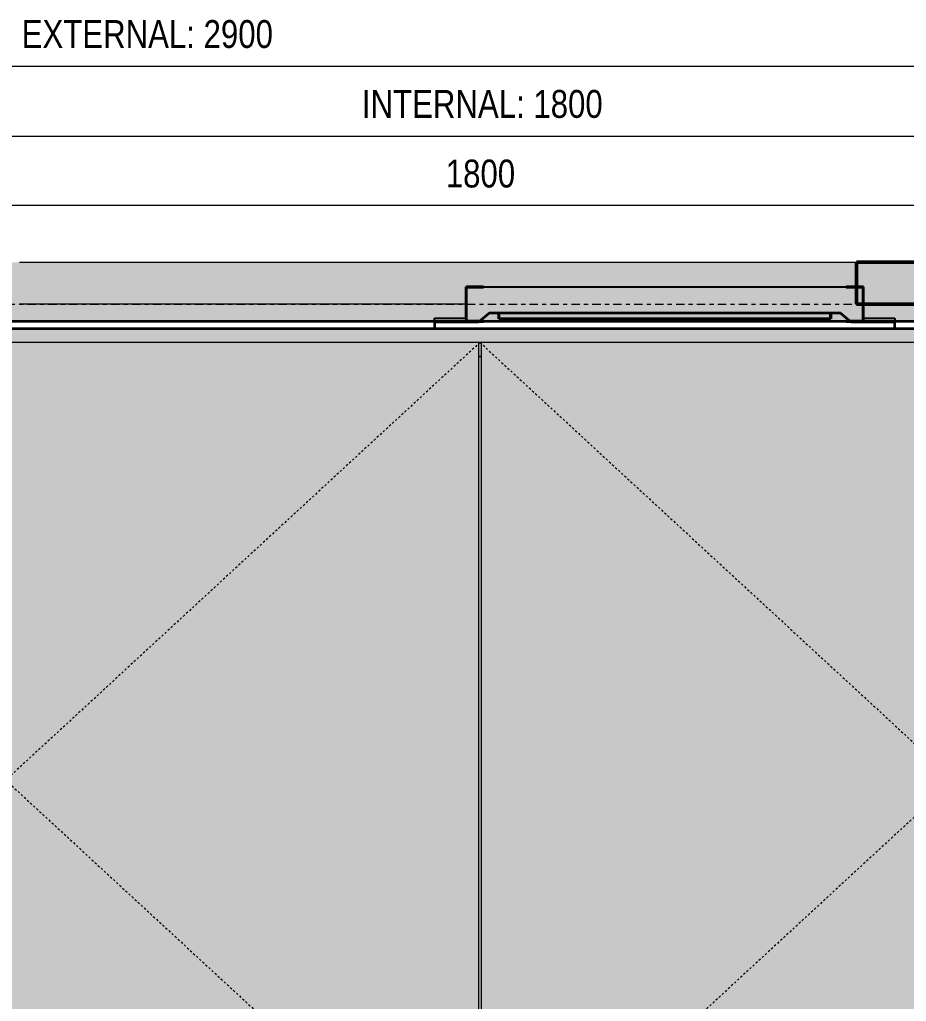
# Model space of a CAD drawing. Header units: millimetres. Extents: x -3813 to 49427, y -492 to 6205.
# Drawn here: x 7398 to 8670, y 1435 to 2843 of the extents above; entities that cross this region are included whole.
import ezdxf

# ---------------------------------------------------------------- set-up
doc = ezdxf.new("R2010")
doc.units = ezdxf.units.MM
doc.linetypes.add('Centre', pattern=[30, 12, -6, 6, -6])
doc.linetypes.add('Dash', pattern=[6, 3, -3])
for name, color, linetype, lineweight in [('A-_ANOT----_D', 7, 'Continuous', 9), ('A-_ANOT----_D-20', 7, 'Continuous', 9), ('A-_CEIL----_E', 7, 'Continuous', 18), ('A-_FLOR----_E', 7, 'Continuous', 18), ('A-_FLORLEVL_E', 7, 'Continuous', 9), ('A-_FLORPATT_E', 7, 'Continuous', 50), ('A-_FURT----_E', 7, 'Continuous', 18), ('A-_FURT----_H', 7, 'Dash', 18), ('A-_GENM----_M', 7, 'Continuous', 18), ('A-_WALL----_E', 1, 'Continuous', 18)]:
    doc.layers.add(name, color=color, linetype=linetype, lineweight=lineweight)
doc.styles.add('Arial_1', font='arial.ttf', dxfattribs={"width": 0.8, "height": 40})
doc.dimstyles.new('BSS_Diagonal_2_0mm_Arial_Left', dxfattribs={"dimscale": 304.8, "dimtxt": 40.810376, "dimasz": 0.065617, "dimexe": 0.065617, "dimexo": 0.065617, "dimgap": 0.045932, "dimtad": 1, "dimdec": 0, "dimzin": 0, "dimdsep": 46, "dimtxsty": 'Arial_1', "dimblk1": 'OBLIQUE', "dimblk2": 'OBLIQUE', "dimsah": 1, "dimcen": 0.09, "dimdle": 0.065617, "dimazin": 0, "dimtfac": 1, "dimtdec": 4, "dimtix": 1, "dimtmove": 0, "dimatfit": 3, "dimfxl": 1, "dimtvp": 1, "dimtolj": 1, "dimtzin": 0, "dimarcsym": 0})
doc.dimstyles.new('BSS_Diagonal_2_0mm_Arial_Right', dxfattribs={"dimscale": 304.8, "dimtxt": 40.810376, "dimasz": 0.065617, "dimexe": 0.065617, "dimexo": 0.065617, "dimgap": 0.045932, "dimtad": 1, "dimdec": 0, "dimzin": 0, "dimdsep": 46, "dimtxsty": 'Arial_1', "dimblk1": 'OBLIQUE', "dimblk2": 'OBLIQUE', "dimsah": 1, "dimcen": 0.09, "dimdle": 0.065617, "dimazin": 0, "dimtfac": 1, "dimtdec": 4, "dimtix": 1, "dimtmove": 0, "dimatfit": 3, "dimfxl": 1, "dimtvp": 1, "dimtolj": 1, "dimtzin": 0, "dimarcsym": 0})

# ---------------------------------------------------------------- blocks, each defined once
blk = doc.blocks.new('BSS_MIRROR CABINET_C5-MASTER BATH - BSS_MIRROR CABINET_C5-MASTER BATH-1428565-ELEVATION C')
at = {"layer": 'A-_FURT----_E'}
for points in [[(2830, 2380), (2830, 2400), (1030, 2400), (1030, 2380), (2810, 2380)], [(1931.5, 1145), (1931.5, 2360), (1928.5, 2360), (1928.5, 1145)]]:
    blk.add_hatch(color=256, dxfattribs=at).paths.add_polyline_path(points)
h = blk.add_hatch(color=256, dxfattribs=at)
h.paths.add_polyline_path([(1030, 1125), (1250, 1125), (1250, 2380), (1030, 2380), (1030, 1247.7)])
h.paths.add_polyline_path([(1253, 1125), (1928.5, 1125), (1928.5, 2380), (1253, 2380), (1253, 1247.7)])
h = blk.add_hatch(color=256, dxfattribs=at)
h.paths.add_polyline_path([(2610, 1125), (2610, 2380), (2607, 2380), (2607, 1125)])
h.paths.add_polyline_path([(1250, 1125), (1253, 1125), (1253, 2380), (1250, 2380), (1250, 1145)])
h.paths.add_polyline_path([(1931.5, 1125), (1931.5, 1145), (1928.5, 1145), (1928.5, 1125)])
h.paths.add_polyline_path([(1928.5, 2360), (1931.5, 2360), (1931.5, 2380), (1928.5, 2380), (1928.5, 2363.7)])
h = blk.add_hatch(color=256, dxfattribs=at)
h.paths.add_polyline_path([(2233, 1125), (2607, 1125), (2607, 2380), (1931.5, 2380), (1931.5, 1125)])
h.paths.add_polyline_path([(2644.3, 1125), (2830, 1125), (2830, 2380), (2610, 2380), (2610, 1125)])
for p, q in [((1250, 2380), (1030, 2380)), ((1250, 1125), (1250, 2380)), ((1253, 2380), (1250, 2380)), ((1253, 2380), (1253, 1125)), ((1928.5, 2380), (1253, 2380)), ((1928.5, 1125), (1928.5, 2380)), ((1931.5, 2380), (1928.5, 2380)), ((1931.5, 2380), (1931.5, 1125)), ((2607, 2380), (1931.5, 2380)), ((2607, 1125), (2607, 2380)), ((2610, 2380), (2607, 2380)), ((2610, 2380), (2610, 1125)), ((2830, 2380), (2610, 2380)), ((1931.5, 2360), (1928.5, 2360)), ((1928.5, 2360), (1931.5, 2360)), ((1928.5, 1145), (1931.5, 1145)), ((1931.5, 1145), (1928.5, 1145)), ((1030, 1125), (1250, 1125)), ((1250, 1125), (1253, 1125)), ((1253, 1125), (1928.5, 1125)), ((1928.5, 1125), (1931.5, 1125)), ((1931.5, 1125), (2607, 1125)), ((2607, 1125), (2610, 1125)), ((2610, 1125), (2830, 1125))]:
    blk.add_line(p, q, dxfattribs=at)
at = {"layer": 'A-_FURT----_H'}
for p, q in [((1250, 2380), (1030, 1752.5)), ((1930, 2380), (1250, 1752.5)), ((1930, 2380), (2610, 1752.5)), ((2610, 2380), (2830, 1752.5)), ((1030, 1752.5), (1250, 1125)), ((1250, 1752.5), (1930, 1125)), ((2610, 1752.5), (1930, 1125)), ((2830, 1752.5), (2610, 1125))]:
    blk.add_line(p, q, dxfattribs=at)
blk = doc.blocks.new('BSS_Ceiling Access Panel - 450 x 450MM-1428569-ELEVATION C')
at = {"layer": 'A-_GENM----_M'}
blk.add_hatch(color=256, dxfattribs=at).paths.add_polyline_path([(2479.9, 2415), (2480, 2415), (2479.8, 2415)])
at = {"layer": 'A-_GENM----_M', "lineweight": 35}
for p, q in [((1910, 2460), (1910, 2410)), ((1935, 2460), (1910, 2460)), ((1910.8, 2410.8), (1910.8, 2459.2)), ((1910.8, 2459.2), (1935, 2459.2)), ((1935, 2459.2), (1935, 2460)), ((2480, 2460), (2455, 2460)), ((2455, 2460), (2455, 2459.2)), ((2455, 2459.2), (2479.2, 2459.2)), ((2479.2, 2459.2), (2479.2, 2410.8)), ((2480, 2410), (2480, 2460)), ((1943, 2422), (1927.8, 2409)), ((1957, 2422), (1943, 2422)), ((1957, 2414), (1957, 2422)), ((1957.2, 2422), (1957.2, 2414.2)), ((2432.8, 2422), (1957.2, 2422)), ((2432.8, 2414.2), (2432.8, 2422)), ((2447.1, 2422), (2433, 2422)), ((2433, 2422), (2433, 2414)), ((2462.2, 2409), (2447.1, 2422)), ((1865, 2409), (1865, 2400)), ((1927.8, 2409), (1865, 2409)), ((1910, 2410), (1935, 2410)), ((1935, 2410.8), (1910.8, 2410.8)), ((1935, 2410), (1935, 2410.8)), ((2433, 2414), (1957, 2414)), ((1957.2, 2414.2), (2432.8, 2414.2)), ((2479.2, 2410.8), (2455, 2410.8)), ((2455, 2410.8), (2455, 2410)), ((2455, 2410), (2480, 2410)), ((2525, 2409), (2462.2, 2409)), ((2525, 2400), (2525, 2409)), ((1865, 2400), (2525, 2400))]:
    blk.add_line(p, q, dxfattribs=at)
blk = doc.blocks.new('DIMBLOCK75-ELEVATION C')
at = {"layer": 'A-_ANOT----_D-20'}
for p, q in [((7158.5, 2507.1), (7158.5, 2596.3)), ((8958.5, 2465.2), (8958.5, 2596.3)), ((8978.5, 2576.3), (7158.5, 2576.3)), ((7158.5, 2576.3), (7158.5, 2507.1)), ((8958.5, 2576.3), (8958.5, 2465.2))]:
    blk.add_line(p, q, dxfattribs=at)
at = {"layer": 'A-_ANOT----_D-20', "lineweight": 18}
for p, q in [((7158.5, 2576.3), (7148.5, 2566.3)), ((7158.5, 2576.3), (7168.5, 2586.3)), ((8958.5, 2576.3), (8948.5, 2566.3)), ((8958.5, 2576.3), (8968.5, 2586.3))]:
    blk.add_line(p, q, dxfattribs=at)
at = {"layer": 'A-_ANOT----_D-20', "color": 0, "insert": (8009.5, 2642.2), "char_height": 40, "width": 117.534, "attachment_point": 1, "line_spacing_factor": 0.941778, "style": 'Arial_1'}
blk.add_mtext('1800', dxfattribs=at)
blk = doc.blocks.new('_Oblique')
at = {"color": 0, "linetype": 'ByBlock', "lineweight": -2}
blk.add_line((-0.5, -0.5), (0.5, 0.5), dxfattribs=at)
blk = doc.blocks.new('DIMBLOCK103-ELEVATION C')
at = {"layer": 'A-_ANOT----_D-20'}
for p, q in [((7158.5, 2465.2), (7158.5, 2696)), ((8958.5, 2465.2), (8958.5, 2696)), ((7158.5, 2676), (8958.5, 2676)), ((7158.5, 2676), (7158.5, 2465.2)), ((8958.5, 2676), (8958.5, 2465.2))]:
    blk.add_line(p, q, dxfattribs=at)
at = {"layer": 'A-_ANOT----_D-20', "lineweight": 18}
for p, q in [((7158.5, 2676), (7148.5, 2666)), ((7158.5, 2676), (7168.5, 2686)), ((8958.5, 2676), (8948.5, 2666)), ((8958.5, 2676), (8968.5, 2686))]:
    blk.add_line(p, q, dxfattribs=at)
at = {"layer": 'A-_ANOT----_D-20', "color": 0, "insert": (7889.2, 2742), "char_height": 40, "width": 406.095, "attachment_point": 1, "line_spacing_factor": 0.941778, "style": 'Arial_1'}
blk.add_mtext('INTERNAL: 1800', dxfattribs=at)
blk = doc.blocks.new('DIMBLOCK105-ELEVATION C')
at = {"layer": 'A-_ANOT----_D-20'}
for p, q in [((6128.5, 2500.2), (6128.5, 2796.3)), ((9028.5, 2500.2), (9028.5, 2796.3)), ((6108.5, 2776.3), (9048.5, 2776.3)), ((6128.5, 2776.3), (6128.5, 2500.2)), ((9028.5, 2776.3), (9028.5, 2500.2))]:
    blk.add_line(p, q, dxfattribs=at)
at = {"layer": 'A-_ANOT----_D-20', "lineweight": 18}
for p, q in [((6128.5, 2776.3), (6118.5, 2766.3)), ((6128.5, 2776.3), (6138.5, 2786.3)), ((9028.5, 2776.3), (9018.5, 2766.3)), ((9028.5, 2776.3), (9038.5, 2786.3))]:
    blk.add_line(p, q, dxfattribs=at)
at = {"layer": 'A-_ANOT----_D-20', "color": 0, "insert": (7401.4, 2842.2), "char_height": 40, "width": 424.93, "attachment_point": 1, "line_spacing_factor": 0.941778, "style": 'Arial_1'}
blk.add_mtext('EXTERNAL: 2900', dxfattribs=at)

msp = doc.modelspace()

# ---------------------------------------------------------------- hatches: boundary and pattern name
at = {"layer": 'A-_FLOR----_E'}
msp.add_hatch(color=256, dxfattribs=at).paths.add_polyline_path([(8038.3, 2435), (8038.5, 2460), (8598.5, 2460), (8598.5, 2495), (7398.5, 2495), (7398.5, 2435), (7950.1, 2435)])
at = {"layer": 'A-_FLORPATT_E', "lineweight": 18}
h = msp.add_hatch(color=256, dxfattribs=at)
h.paths.add_polyline_path([(7381.5, 2435), (7398.5, 2435), (7398.5, 2495), (6663.4, 2495), (6663.4, 2435), (7138.5, 2435)])
h.paths.add_polyline_path([(6178.5, 2435), (6643.5, 2435), (6643.5, 2495), (6128.5, 2495), (6128.5, 2435)])
h.paths.add_polyline_path([(8978.5, 2435), (9028.5, 2435), (9028.5, 2495), (8598.5, 2495), (8598.5, 2435), (8958.5, 2435)])
at = {"layer": 'A-_GENM----_M'}
msp.add_hatch(color=256, dxfattribs=at).paths.add_polyline_path([(7993.3, 2410), (8653.3, 2410), (8653.3, 2415), (8608.3, 2415), (8608.3, 2435), (8598.5, 2435), (8598.5, 2460), (8038.3, 2460), (8038.3, 2415), (7993.3, 2415)])
at = {"layer": 'A-_WALL----_E'}
h = msp.add_hatch(color=256, dxfattribs=at)
h.paths.add_polyline_path([(7608.5, -24), (7610.4, -23.7), (7612.2, -23), (7613.8, -21.8), (7614.9, -20.3), (7615.7, -18.4), (7616, -16.5), (7615.7, -14.6), (7614.9, -12.7), (7613.8, -11.2), (7612.2, -10), (7610.4, -9.3), (7608.5, -9), (7606.5, -9.3), (7604.7, -10), (7603.1, -11.2), (7602, -12.7), (7601.2, -14.6), (7601, -16.5), (7601.2, -18.4), (7602, -20.3), (7603.1, -21.8), (7604.7, -23), (7606.5, -23.7)])
h.paths.add_polyline_path([(7538.7, 2410), (7993.3, 2410), (7993.3, 2415), (8038.3, 2415), (8038.3, 2435), (7138.5, 2435), (7138.5, 2410), (7398.5, 2410)])
h.paths.add_polyline_path([(8735.5, 2410), (8978.5, 2410), (8978.5, 2435), (8608.5, 2435), (8608.5, 2415), (8653.3, 2415), (8653.3, 2410)])

# ---------------------------------------------------------------- linework, layer by layer
at = {"layer": 'A-_CEIL----_E', "lineweight": 35}
for p, q in [((8978.5, 2410), (6663.4, 2410)), ((7108.5, 2400), (8978.5, 2400))]:
    msp.add_line(p, q, dxfattribs=at)
at = {"layer": 'A-_FLOR----_E'}
for p, q in [((7398.5, 2495), (8598.5, 2495)), ((8038.3, 2435), (7398.5, 2435))]:
    msp.add_line(p, q, dxfattribs=at)
at = {"layer": 'A-_FLOR----_E', "lineweight": 50}
for p, q in [((9028.5, 2495), (8598.5, 2495)), ((8598.5, 2495), (8598.5, 2435)), ((8598.5, 2435), (9028.5, 2435))]:
    msp.add_line(p, q, dxfattribs=at)
at = {"layer": 'A-_FLORLEVL_E', "linetype": 'Centre'}
for p, q in [((5129.6, 2435), (9695.9, 2435)), ((5442.1, 2400), (9695.9, 2400))]:
    msp.add_line(p, q, dxfattribs=at)
at = {"layer": 'A-_GENM----_M', "lineweight": 25}
for p, q in [((8038.3, 2415), (8038.3, 2460)), ((8038.3, 2460), (8608.3, 2460)), ((8608.3, 2460), (8608.3, 2415)), ((7993.3, 2400), (7993.3, 2415)), ((7993.3, 2415), (8038.3, 2415)), ((8608.3, 2415), (8653.3, 2415)), ((8653.3, 2415), (8653.3, 2400)), ((8653.3, 2400), (7993.3, 2400))]:
    msp.add_line(p, q, dxfattribs=at)

# ---------------------------------------------------------------- block references
at = {"layer": 'A-_FURT----_E'}
msp.add_blockref('BSS_MIRROR CABINET_C5-MASTER BATH - BSS_MIRROR CABINET_C5-MASTER BATH-1428565-ELEVATION C', (6128.5, 0), dxfattribs=at)
at = {"layer": 'A-_GENM----_M'}
msp.add_blockref('BSS_Ceiling Access Panel - 450 x 450MM-1428569-ELEVATION C', (6128.5, 0), dxfattribs=at)

# ---------------------------------------------------------------- dimensions: what is measured, and where the dimension line sits
at = {"layer": 'A-_ANOT----_D'}
for base, p1, p2, dimstyle, override, picture, middle in [((9028.5, 2776.3), (6128.5, 2480.2), (9028.5, 2480.2), 'BSS_Diagonal_2_0mm_Arial_Right', {"dimpost": 'EXTERNAL:<>', "dimfxl": 2900}, 'DIMBLOCK105-ELEVATION C', (7578.5, 2810.7)), ((8958.5, 2676), (7158.5, 2445.2), (8958.5, 2445.2), 'BSS_Diagonal_2_0mm_Arial_Right', {"dimpost": 'INTERNAL:<>', "dimfxl": 1800}, 'DIMBLOCK103-ELEVATION C', (8058.5, 2710.5)), ((7158.5, 2576.3), (8958.5, 2445.2), (7158.5, 2487.1), 'BSS_Diagonal_2_0mm_Arial_Left', {"dimpost": '<>', "dimfxl": 1800.486998}, 'DIMBLOCK75-ELEVATION C', (8058.5, 2610.7))]:
    dim = msp.add_linear_dim(base=base, p1=p1, p2=p2, dimstyle=dimstyle, override=override, dxfattribs=at)
    dim.commit()
    dim.dimension.update_dxf_attribs({"geometry": picture, "text_midpoint": middle})

doc.saveas('drawing.dxf')
